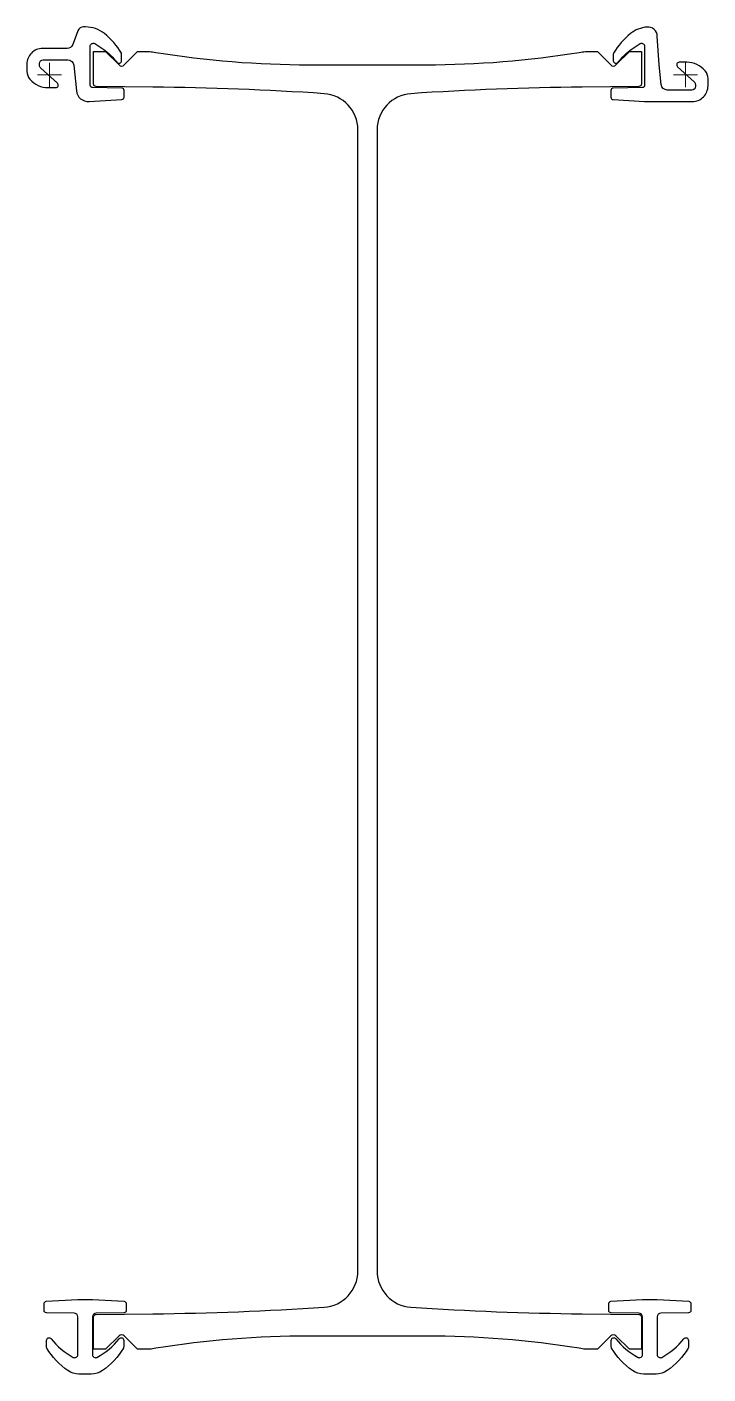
# Model space of a CAD drawing. Header units: millimetres. Extents: x -19 to 546, y -1076 to 40.
import ezdxf

# ---------------------------------------------------------------- set-up
doc = ezdxf.new("R2010")
doc.units = ezdxf.units.MM
doc.layers.get('0').update_dxf_attribs({"lineweight": 25})
doc.layers.add('ref', color=252, linetype='Continuous', lineweight=5)

msp = doc.modelspace()

# ---------------------------------------------------------------- linework, layer by layer
at = {"elevation": 0}
for points in [[(61.7, -12.8, 0.411079), (59.8, -10.8), (35.7, -10.5, -0.411079), (33.7, -8.5), (33.7, 23.8, -0.567914), (37.4, 26, -0.101503), (55.9, 10.5, 0.710366), (59.7, 11.8), (59.7, 17.2, 0.135195), (59.5, 18.2, 0.089428), (45.5, 34.3, 0.17076), (29.8, 39.8), (28.2, 39.8, 0.311359), (23.5, 36.6), (19.2, 25.2, -0.311359), (14.5, 22), (-5.8, 22, 0.414214), (-18.8, 9), (-18.8, 3, 0.17875), (-16.3, -3.5, 0.219232), (-1.2, -10.5), (5.1, -10.5, 0.687281), (6.5, -6.8), (-7.3, 5.6, -0.212557), (-8.3, 7.9), (-8.3, 9.5, -0.414214), (-5.3, 12.5), (15.1, 12.5, -0.385273), (20.1, 8), (22.2, -13, 0.402787), (32.8, -22), (59.9, -20.3, 0.396562), (61.7, -18.3)], [(545.7, -3, 0.17875), (543.3, 3.5, 0.219232), (528.2, 10.5), (521.9, 10.5, 0.687281), (520.5, 6.8), (534.3, -5.6, -0.212557), (535.2, -7.9), (535.2, -9.5, -0.414214), (532.2, -12.5), (511.9, -12.5, -0.385273), (506.9, -8), (505.2, 8.4), (503.7, 32.2, 0.41996), (495.1, 39.7, 0.149445), (481.5, 34.3, 0.089428), (467.5, 18.2, 0.135195), (467.2, 17.2), (467.2, 11.8, 0.710366), (471.1, 10.5, -0.101503), (489.6, 26, -0.567914), (493.2, 23.8), (493.2, -8.5, -0.411079), (491.3, -10.5), (467.2, -10.8, 0.411079), (465.2, -12.8), (465.2, -18.4, 0.396562), (467.1, -20.4), (493.2, -22), (532.7, -22, 0.414214), (545.7, -9)], [(85.5, -10), (38.5, -9.5, -0.411288), (36.5, -7.5), (36.5, 19.5), (46.5, 19.5), (57.6, 8.3, 0.414214), (61.9, 8.3), (73, 19.5), (82.8, 19.5, -0.004475), (88.1, 18.7, 0.039881), (215.1, 8.5), (311.9, 8.5, 0.039881), (438.9, 18.7, -0.004475), (444.2, 19.5), (454, 19.5), (465.1, 8.3, 0.414214), (469.4, 8.3), (480.5, 19.5), (490.5, 19.5), (490.5, -7.5, -0.411288), (488.5, -9.5), (441.5, -10, 0.014216), (299.5, -15.5, 0.394764), (271.5, -45.4), (271.5, -991, 0.394764), (299.5, -1020.9, 0.014216), (441.5, -1026.4), (488.5, -1026.9, -0.411288), (490.5, -1028.9), (490.5, -1055.8), (480.5, -1055.8), (469.4, -1044.7, 0.414214), (465.1, -1044.7), (454, -1055.8), (444.2, -1055.8, -0.004475), (438.9, -1055, 0.039881), (311.9, -1044.9), (215.1, -1044.9, 0.039881), (88.1, -1055, -0.004475), (82.8, -1055.8), (73, -1055.8), (61.9, -1044.7, 0.414214), (57.6, -1044.7), (46.5, -1055.8), (36.5, -1055.8), (36.5, -1028.9, -0.411288), (38.5, -1026.9), (85.5, -1026.4, 0.014216), (227.5, -1020.9, 0.394764), (255.5, -991), (255.5, -45.4, 0.394764), (227.5, -15.5, 0.014216)], [(63.6, -1018), (63.6, -1023.6, -0.411533), (61.6, -1025.6), (38.6, -1025.9, 0.411198), (35.6, -1028.9), (35.6, -1060.3, 0.56798), (39.3, -1062.5, 0.101014), (57.7, -1047.1, -0.710336), (61.5, -1048.4), (61.5, -1053.8, -0.135197), (61.2, -1054.8, -0.107707), (43.8, -1073.5, -0.152295), (34.6, -1076.3), (24.4, -1076.3, -0.152295), (15.2, -1073.5, -0.107707), (-2.2, -1054.8, -0.135197), (-2.5, -1053.8), (-2.5, -1048.4, -0.710994), (1.3, -1047.1, 0.100981), (19.7, -1062.5, 0.56829), (23.4, -1060.3), (23.4, -1028.9, 0.411198), (20.4, -1025.9), (-2.6, -1025.6, -0.411533), (-4.6, -1023.6), (-4.6, -1018, -0.397192), (-2.7, -1016), (23.4, -1014.5), (35.6, -1014.5), (61.7, -1016, -0.397192)], [(531.6, -1018), (531.6, -1023.6, -0.411533), (529.6, -1025.6), (506.6, -1025.9, 0.411198), (503.6, -1028.9), (503.6, -1060.3, 0.56798), (507.3, -1062.5, 0.101014), (525.7, -1047.1, -0.710336), (529.5, -1048.4), (529.5, -1053.8, -0.135197), (529.2, -1054.8, -0.107707), (511.8, -1073.5, -0.152295), (502.6, -1076.3), (492.4, -1076.3, -0.152295), (483.2, -1073.5, -0.107707), (465.8, -1054.8, -0.135197), (465.5, -1053.8), (465.5, -1048.4, -0.710994), (469.3, -1047.1, 0.100981), (487.7, -1062.5, 0.56829), (491.4, -1060.3), (491.4, -1028.9, 0.411198), (488.4, -1025.9), (465.4, -1025.6, -0.411533), (463.4, -1023.6), (463.4, -1018, -0.397192), (465.3, -1016), (491.4, -1014.5), (503.6, -1014.5), (529.7, -1016, -0.397192)]]:
    msp.add_lwpolyline(points, format="xyb", close=True, dxfattribs=at)
at = {"layer": 'ref'}
for p, q in [((10, 0), (-10, 0)), ((0, -10), (0, 10)), ((517, 0), (537, 0)), ((527, 10), (527, -10))]:
    msp.add_line(p, q, dxfattribs=at)

doc.saveas('drawing.dxf')
